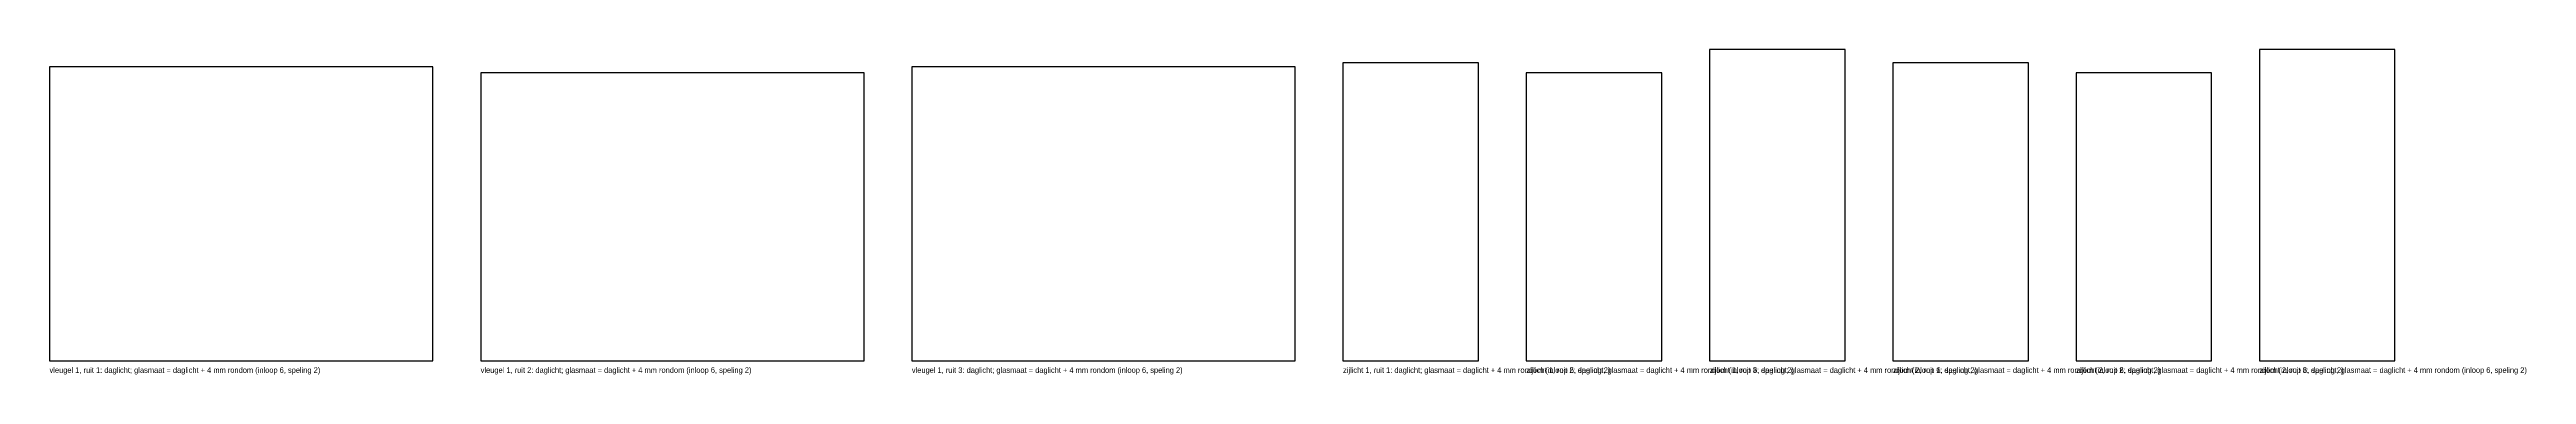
# Model space of a CAD drawing. Header units: millimetres. Extents: x 0 to 6216, y -34 to 783.
import ezdxf

# ---------------------------------------------------------------- set-up
doc = ezdxf.new("R2010")
doc.units = ezdxf.units.MM

msp = doc.modelspace()

# ---------------------------------------------------------------- linework, layer by layer
at = {"layer": 'DAGLICHT'}
for p, q in [((3586, 748.667), (3246, 748.667)), ((3246, 748.667), (3246, 0)), ((3586, 0), (3586, 748.667)), ((4506, 782.667), (4166, 782.667)), ((4166, 782.667), (4166, 0)), ((4506, 0), (4506, 782.667)), ((4966, 748.667), (4626, 748.667)), ((4626, 748.667), (4626, 0)), ((4966, 0), (4966, 748.667)), ((5886, 782.667), (5546, 782.667)), ((5546, 782.667), (5546, 0)), ((5886, 0), (5886, 782.667)), ((962, 738.6667), (0, 738.6667)), ((0, 738.6667), (0, 0)), ((962, 0), (962, 738.6667)), ((2044, 723.6667), (1082, 723.6667)), ((1082, 723.6667), (1082, 0)), ((2044, 0), (2044, 723.6667)), ((3126, 738.6667), (2164, 738.6667)), ((2164, 738.6667), (2164, 0)), ((3126, 0), (3126, 738.6667)), ((4046, 723.666), (3706, 723.666)), ((3706, 723.666), (3706, 0)), ((4046, 0), (4046, 723.666)), ((5426, 723.666), (5086, 723.666)), ((5086, 723.666), (5086, 0)), ((5426, 0), (5426, 723.666)), ((0, 0), (962, 0)), ((1082, 0), (2044, 0)), ((2164, 0), (3126, 0)), ((3246, 0), (3586, 0)), ((3706, 0), (4046, 0)), ((4166, 0), (4506, 0)), ((4626, 0), (4966, 0)), ((5086, 0), (5426, 0)), ((5546, 0), (5886, 0))]:
    msp.add_line(p, q, dxfattribs=at)

# ---------------------------------------------------------------- texts
at = {"layer": 'TEKST'}
for s, p in [('vleugel 1, ruit 1: daglicht; glasmaat = daglicht + 4 mm rondom (inloop 6, speling 2)', (0, -30)), ('vleugel 1, ruit 2: daglicht; glasmaat = daglicht + 4 mm rondom (inloop 6, speling 2)', (1082, -30)), ('vleugel 1, ruit 3: daglicht; glasmaat = daglicht + 4 mm rondom (inloop 6, speling 2)', (2164, -30)), ('zijlicht 1, ruit 1: daglicht; glasmaat = daglicht + 4 mm rondom (inloop 6, speling 2)', (3246, -30)), ('zijlicht 1, ruit 2: daglicht; glasmaat = daglicht + 4 mm rondom (inloop 6, speling 2)', (3706, -30)), ('zijlicht 1, ruit 3: daglicht; glasmaat = daglicht + 4 mm rondom (inloop 6, speling 2)', (4166, -30)), ('zijlicht 2, ruit 1: daglicht; glasmaat = daglicht + 4 mm rondom (inloop 6, speling 2)', (4626, -30)), ('zijlicht 2, ruit 2: daglicht; glasmaat = daglicht + 4 mm rondom (inloop 6, speling 2)', (5086, -30)), ('zijlicht 2, ruit 3: daglicht; glasmaat = daglicht + 4 mm rondom (inloop 6, speling 2)', (5546, -30))]:
    msp.add_text(s, height=14, dxfattribs=at).set_placement(p)

doc.saveas('drawing.dxf')
